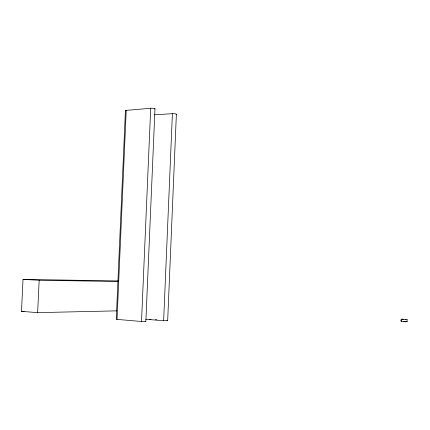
<?xml version="1.0" encoding="UTF-8"?>
<svg xmlns="http://www.w3.org/2000/svg" width="430" height="430" viewBox="0 0 430 430"><rect width="100%" height="100%" fill="white"/><g stroke="black" fill="none" stroke-linecap="round" stroke-linejoin="round"><path stroke-width="0.64" d="M401.674 321.516C399.884 321.468 401.201 318.028 402.942 319.237M401.48 321.5L401.4 319.307M405.49 321.758L407.092 321.694L407.027 319.495M154.983 108.844L145.851 321.511L142.072 321.533L141.518 321.495L150.704 108.258A2.569 0.414 3.4 0 1 154.09 108.451A2.569 0.414 3.4 0 1 154.564 109.021M176.375 114.224L167.673 320.694L164.217 320.715L163.647 320.678L172.398 113.687A2.489 0.392 3.2 0 1 175.553 113.88A2.489 0.392 3.2 0 1 176.02 114.401M141.518 321.495L116.245 319.318L125.431 110.601M117.03 319.442L126.221 110.381L150.704 108.258M116.842 310.852L37.641 312.642L21.5 311.352L23.016 279.398L118.363 280.951M37.641 312.642L39.162 280.269L118.137 281.5M401.335 321.468L404.963 321.737M407.14 319.533L405.56 319.587M406.85 321.667L406.533 321.635M154.542 114.821L172.398 113.687M405.888 321.769L405.001 321.753M405.721 319.587L405.27 319.576M21.5 311.352L24.177 311.298M402.679 319.221L403.093 319.243M405.689 319.598L405.35 319.581M23.016 279.398L39.162 280.269M405.114 319.571L401.469 319.339L401.749 319.35M403.329 321.42L406.812 321.645M149.651 319.27L150.962 319.366M155.547 319.71L156.859 319.807M145.759 319.329L163.647 320.678M401.609 319.339L401.195 319.307M406.673 321.645L407.086 321.678M166.931 320.565L167.673 320.694M145.442 321.42L145.851 321.511M125.7 110.816A2.532 0.398 3.6 0 1 126.221 110.381"/></g></svg>
